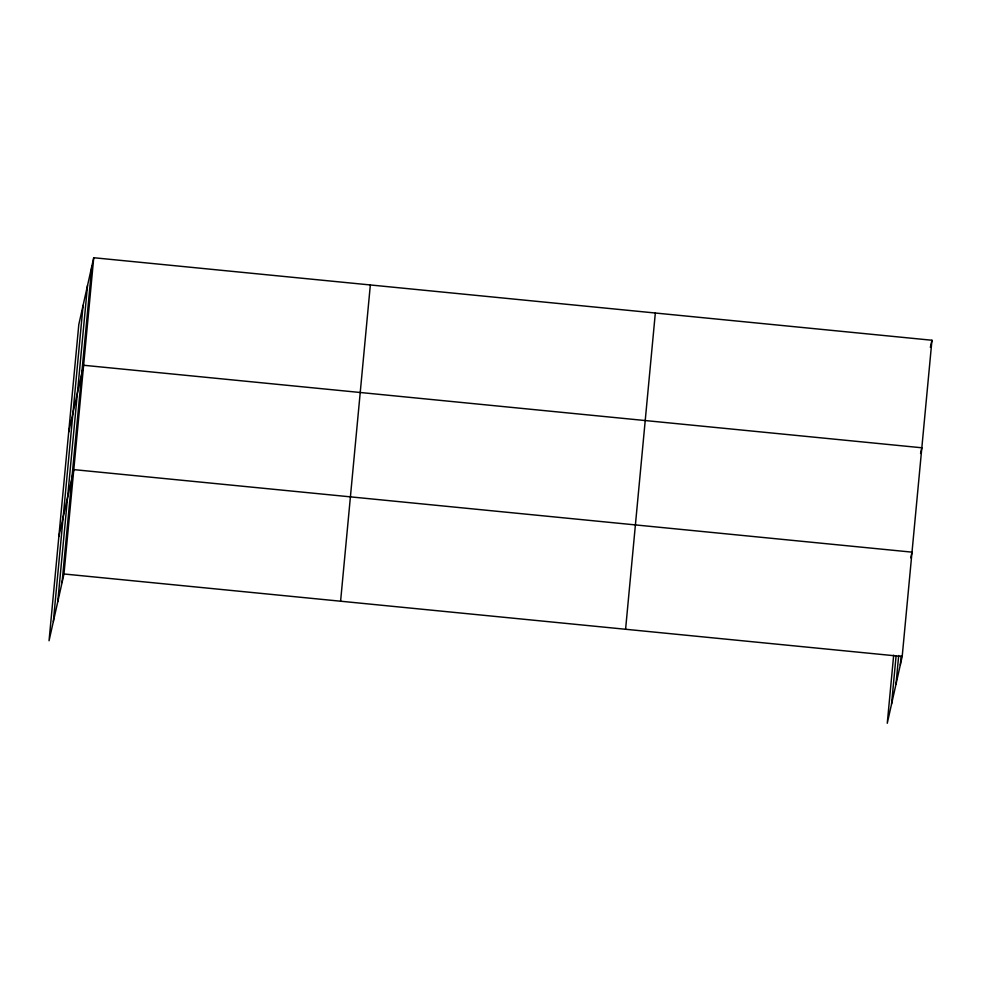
<?xml version="1.0" encoding="UTF-8"?>
<svg xmlns="http://www.w3.org/2000/svg" width="981" height="981" viewBox="0 0 981 981"><rect width="100%" height="100%" fill="white"/><g stroke="black" fill="none" stroke-linecap="round" stroke-linejoin="round"><path stroke-width="1.47" d="M53.342 621.537L83.103 305.287M57.769 601.733L87.53 285.483M62.061 582.518L91.822 266.268M93.735 257.733L78.811 324.503L49.05 640.752L63.973 573.983L93.735 257.733L931.95 340.248L902.189 656.497L887.265 723.267L893.666 655.21M340.591 601.218L370.34 284.968M625.584 629.275L655.333 313.013M891.557 704.051L896.119 655.651M895.984 684.248L898.694 655.516M900.288 665.032L901.134 655.958M68.695 432.02L83.618 365.263L921.833 447.777L920.558 453.467M58.872 536.386L73.796 469.617L912.011 552.144L910.736 557.833M930.356 347.36L931.95 340.248M63.973 573.983L902.189 656.497"/></g></svg>
